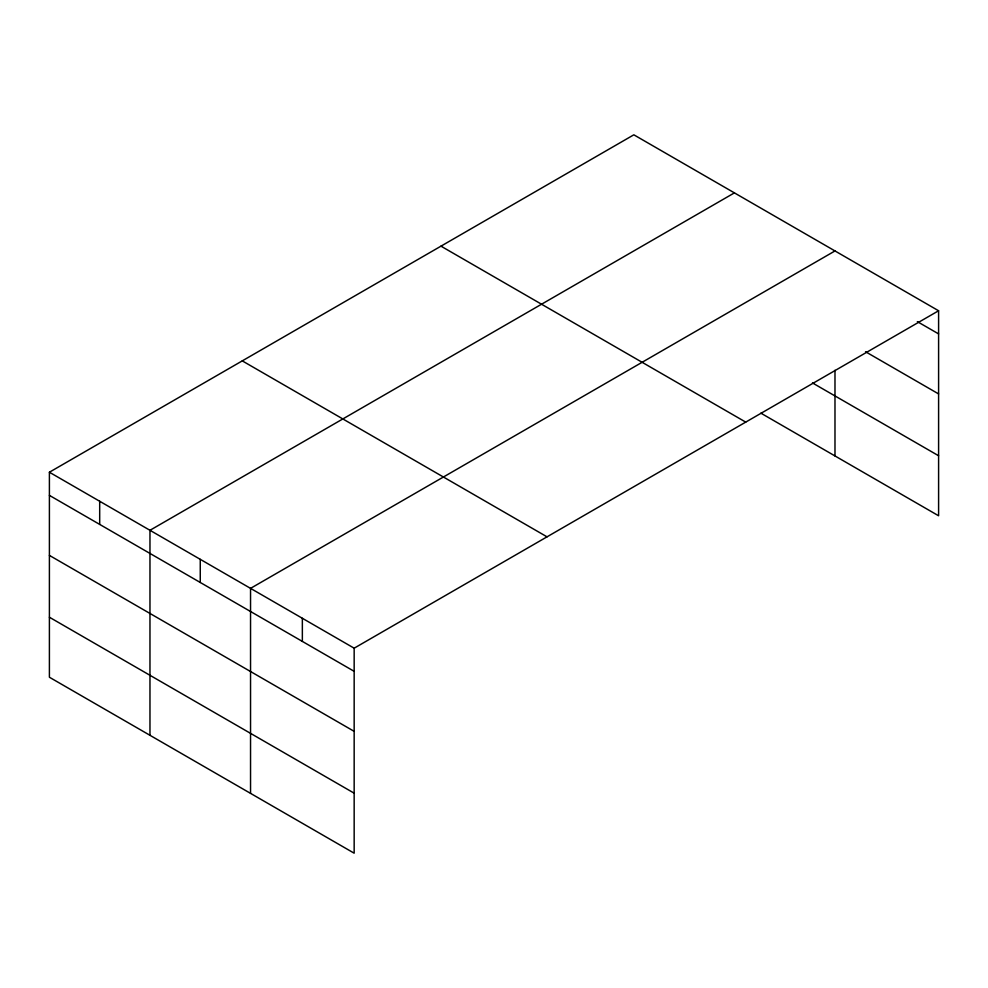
<?xml version="1.0" encoding="UTF-8"?>
<svg xmlns="http://www.w3.org/2000/svg" width="988" height="988" viewBox="0 0 988 988"><rect width="100%" height="100%" fill="white"/><g stroke="black" fill="none" stroke-linecap="round" stroke-linejoin="round"><path stroke-width="1.48" d="M49.4 472.227L354.161 648.19L354.161 853.187L49.4 677.237L49.4 472.227L633.839 134.813L938.6 310.763L938.6 515.773L760.884 413.157M734.417 192.87L149.966 530.297L149.966 735.307M834.984 250.94L250.544 588.366L250.544 793.364M354.161 648.19L938.6 310.763M917.346 321.631L938.6 333.895M865.537 351.728L938.6 393.916M812.482 382.936L938.6 455.752M440.981 246.16L745.73 422.111M242.27 360.879L547.019 536.83M49.4 495.371L354.161 671.321M49.4 555.392L354.161 731.342M49.4 617.228L354.161 793.179M834.984 370.29L834.984 455.95M302.353 618.278L302.353 641.41M200.255 559.332L200.255 582.463M99.689 501.262L99.689 524.406"/></g></svg>
